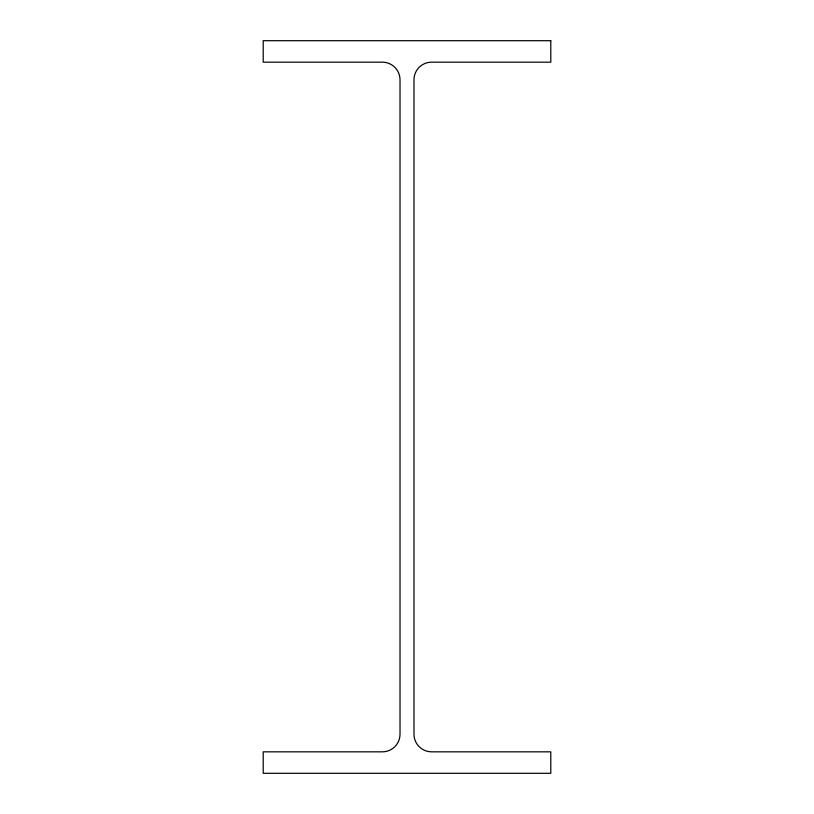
<?xml version="1.0" encoding="UTF-8"?>
<svg xmlns="http://www.w3.org/2000/svg" width="814" height="814" viewBox="0 0 814 814"><rect width="100%" height="100%" fill="white"/><g stroke="black" fill="none" stroke-linecap="round" stroke-linejoin="round"><path stroke-width="1.22" d="M550.793 40.7L263.207 40.7L263.207 62.169L382.397 62.169A17.623 17.623 0 0 1 400.02 79.792L400.02 734.208A17.623 17.623 0 0 1 382.397 751.831L263.207 751.831L263.207 773.3L550.793 773.3L550.793 751.831L431.603 751.831A17.623 17.623 0 0 1 413.98 734.208L413.98 79.792A17.623 17.623 0 0 1 431.603 62.169L550.793 62.169L550.793 40.7"/></g></svg>
